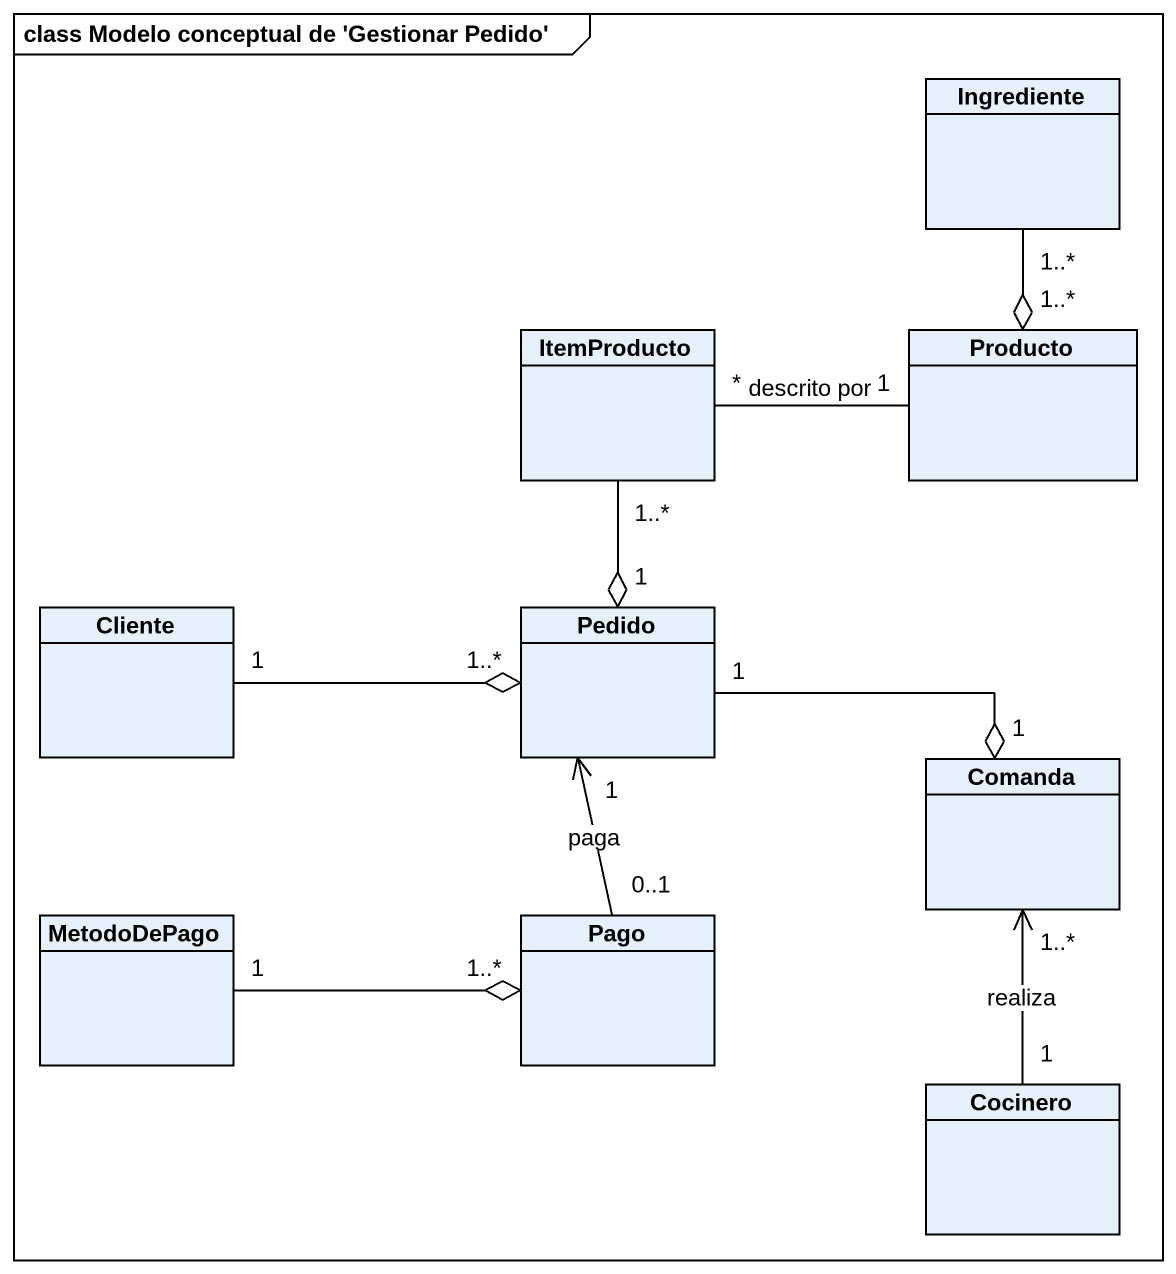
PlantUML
@startuml
mainframe class Modelo conceptual de 'Gestionar Pedido'
hide circle
hide empty members
class Ingrediente
class ItemProducto
class Producto
class Cliente
class Pedido
class Comanda
class MetodoDePago
class Pago
class Cocinero
Ingrediente "1..*" --o "1..*" Producto
ItemProducto "*" -right- "1" Producto : descrito por
ItemProducto "1..*" --o "1" Pedido
Cliente "1" -right-o "1..*" Pedido
Pedido "1" <-- "0..1" Pago : paga
Comanda "1" o-left- "1" Pedido
MetodoDePago "1" -right-o "1..*" Pago
Cocinero "1" -up-> "1..*" Comanda : realiza
@enduml
